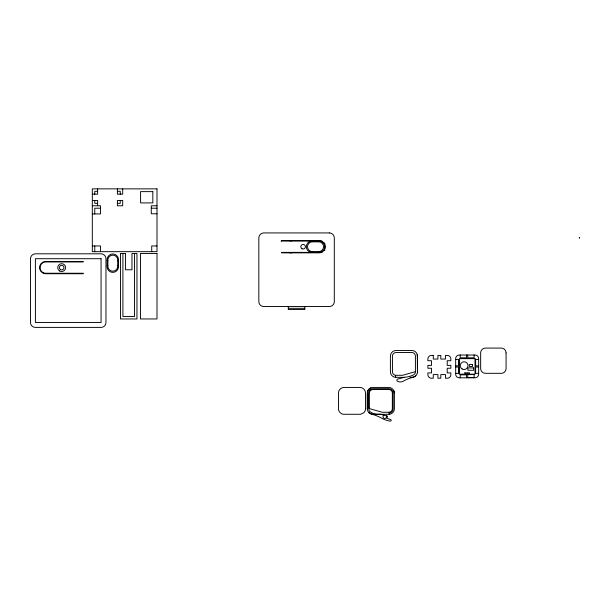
<?xml version="1.0" encoding="UTF-8"?>
<svg xmlns="http://www.w3.org/2000/svg" width="610" height="610" viewBox="0 0 610 610"><rect width="100%" height="100%" fill="white"/><g stroke="black" fill="none" stroke-linecap="round" stroke-linejoin="round"><path stroke-width="0.91" d="M367.357 409.356L367.327 393.137A5.627 5.627 0 0 1 373.015 387.441L388.715 387.441A5.665 5.665 0 0 1 394.388 393.114L394.388 408.601A5.589 5.589 0 0 1 389.424 414.281L373.877 414.312M417.431 372.405L417.278 354.707L417.415 355.439M367.327 408.692L367.327 393.137M313.136 251.633L312.777 252.372A5.696 5.696 0 0 1 306.327 246.73A5.696 5.696 0 0 1 312.777 241.08L313.136 241.819L317.94 241.819A4.956 4.956 0 0 1 323.552 246.73A4.956 4.956 0 0 1 317.94 251.633L313.136 251.633A4.956 4.956 0 0 1 307.524 246.73A4.956 4.956 0 0 1 313.136 241.819M317.94 241.819L318.298 241.08A5.696 5.696 0 0 1 324.749 246.73A5.696 5.696 0 0 1 318.298 252.372L317.94 251.633M367.746 390.949L368.981 389.096L370.834 387.861M415.174 376.294L415.822 375.729M383.781 415.158L383.53 415.357A1.838 1.838 0 0 0 384.353 418.429A1.838 1.838 0 0 0 386.603 416.18L386.481 415.883M107.162 265.922L107.162 260.409A5.696 5.696 0 0 1 112.804 253.958A5.696 5.696 0 0 1 118.447 260.409L118.447 265.922A5.696 5.696 0 0 1 112.804 272.38A5.696 5.696 0 0 1 107.162 265.922L107.894 265.563L107.894 260.767A4.956 4.956 0 0 1 112.804 255.155A4.956 4.956 0 0 1 117.715 260.767L117.715 265.563A4.956 4.956 0 0 1 112.804 271.183A4.956 4.956 0 0 1 107.894 265.563M117.715 260.767L118.447 260.409M414.205 376.797L413.237 377.193A40.138 40.138 0 0 0 403.317 381.166A6.115 6.115 0 0 1 397.293 381.166A1.418 1.418 0 0 1 397.293 379.206L404.804 377.193A21.846 21.846 0 0 0 412.574 375.31L414.022 374.593A3.553 3.553 0 0 0 415.418 371.696L415.418 356.164A3.591 3.591 0 0 0 411.788 352.534L396.073 352.534A3.629 3.629 0 0 0 392.443 356.164L392.443 371.696A3.553 3.553 0 0 0 395.593 375.295L395.593 377.338M389.195 413.176L390.423 412.779A4.369 4.369 0 0 0 393.137 409.218L393.16 393.114A4.445 4.445 0 0 0 388.715 388.669L373.007 388.669A4.407 4.407 0 0 0 368.554 393.122L368.554 407.892M415.418 371.65L402.493 375.31L395.593 375.295M473.413 377.75L459.299 377.811A3.553 3.553 0 0 1 455.678 374.182L455.678 358.649A3.629 3.629 0 0 1 459.299 355.02L475.022 355.02A3.591 3.591 0 0 1 478.652 358.649L478.652 374.182A3.553 3.553 0 0 1 475.022 377.811L473.253 377.811M368.966 412.68L371.551 414.152A40.138 40.138 0 0 1 381.471 418.117A25.155 25.155 0 0 0 385.779 420.046L386.526 420.29A25.155 25.155 0 0 0 390.369 421.136A0.801 0.801 0 0 0 390.644 419.573L386.892 418.414L387.495 416.157L379.984 414.144A13.862 13.862 0 0 1 370.125 411.78A2.852 2.852 0 0 1 369.37 407.892L369.37 393.114A3.591 3.591 0 0 1 373 389.485L388.715 389.485A3.629 3.629 0 0 1 392.344 393.114L392.344 408.647A3.553 3.553 0 0 1 389.195 412.253L382.295 412.261L369.37 408.601M97.623 191.311L94.763 191.311L94.763 194.171M117.387 191.311L120.246 191.311L120.246 194.171M92.316 194.171L97.623 194.171L97.623 188.864M92.316 200.461L97.623 200.461L97.623 205.768M97.623 203.321L94.763 203.321L94.763 200.461M117.387 203.321L120.246 203.321L120.246 200.461M92.316 205.768L100.482 205.768L100.482 213.935L92.316 213.935M156.999 205.768L151.28 205.768L151.28 213.767L156.999 213.767M100.482 208.216L94.763 208.216L94.763 213.935M151.28 208.216L156.999 208.216M579.332 237.511L579.5 238.167L579.363 237.511M289.3 240.767L292.159 240.767M281.058 241.019L321.92 241.08M92.316 245.952L100.482 245.952L100.482 251.671M156.999 245.952L151.722 245.952L151.722 251.671M321.92 252.372L281.53 252.372L281.53 252.86L319.983 252.845A6.191 6.191 0 0 0 319.983 240.607L281.53 240.592L281.53 241.08M289.3 252.776L292.159 252.776M288.309 308.309L304.809 308.309M460.946 358.238L465.849 358.238M468.48 358.238L473.375 358.238M455.678 359.465L458.682 359.465L458.682 365.84L455.678 365.84M478.652 359.465L475.647 359.465L475.647 365.84L478.652 365.84M455.678 366.999L458.682 366.999L458.682 373.366L455.678 373.366M478.652 366.999L475.647 366.999L475.647 373.366L478.652 373.366M460.946 374.593L465.849 374.593M404.438 377.361L395.364 377.323A5.589 5.589 0 0 1 390.4 371.65L390.4 356.156A5.665 5.665 0 0 1 396.073 350.491L411.773 350.491A5.627 5.627 0 0 1 417.461 356.179L417.461 371.742M409.989 377.361L413.237 377.193A5.589 5.589 0 0 0 417.461 371.65M367.327 407.892L369.37 407.892M372.946 414.312L371.551 414.152A5.589 5.589 0 0 1 367.327 408.601M107.162 260.409L107.894 260.767M117.715 265.563L118.447 265.922M393.953 390.941L394.388 393.114M475.434 360.197L475.434 365.1M475.434 367.731L475.434 372.634M474.115 355.02L474.115 358.032L467.74 358.032L467.74 355.02M466.581 355.02L466.581 358.032L460.214 358.032L460.214 355.02M466.581 377.811L466.581 374.807L460.214 374.807L460.214 377.811M458.895 360.197L458.895 365.1M458.895 367.731L458.895 372.634M389.195 412.253L389.195 414.289M324.749 242.963L324.749 250.489M304.809 306.517L304.809 309.537L288.309 309.537L288.309 306.517M134.505 253.455L134.505 316.506L122.907 316.506L122.907 253.455M122.694 188.864L122.694 194.171L117.387 194.171L117.387 188.864M94.763 245.952L94.763 251.671M30.5 258.632L30.5 322.454A4.857 4.857 0 0 0 35.441 327.395L101.039 327.395A4.88 4.88 0 0 0 105.965 322.469L105.965 258.564A5.048 5.048 0 0 0 101.207 253.806L35.327 253.806A4.979 4.979 0 0 0 30.5 258.632M506.071 352.946L506.071 368.44A4.773 4.773 0 0 1 501.199 373.32L485.529 373.32A4.773 4.773 0 0 1 480.649 368.44L480.649 352.931A4.849 4.849 0 0 1 485.499 348.081L501.207 348.081A4.811 4.811 0 0 1 506.071 352.946M365.512 408.692L365.481 409.356A5.597 5.597 0 0 1 363.88 412.68L360.548 414.281L343.415 414.281A5.589 5.589 0 0 1 338.458 408.601L338.451 393.114A5.665 5.665 0 0 1 344.124 387.441L359.824 387.441A5.627 5.627 0 0 1 365.512 393.137L365.512 408.692M464.805 372.931C465.3 374.494 466.017 371.833 464.805 372.931M466.772 372.931C467.268 374.494 467.984 371.833 466.772 372.931M468.732 372.931C469.235 374.494 469.944 371.833 468.732 372.931M474.077 374.517L467.71 374.662L467.779 377.674L474.145 377.521L474.077 374.517M46.505 261.469L44.82 261.484A6.191 6.191 0 0 0 44.82 273.722L83.273 273.738L83.273 273.25L46.505 273.25A5.696 5.696 0 0 1 40.054 267.607A5.696 5.696 0 0 1 46.505 261.957L83.273 261.957L83.273 261.469L46.505 261.469M156.999 188.864L92.316 188.864L92.316 251.671L156.999 251.671L156.999 188.864M152.828 191.624L140.582 191.624L140.582 202.916L152.828 202.916L152.828 191.624M122.694 200.461L117.387 200.461L117.387 205.768L122.694 205.768L122.694 200.461M329.476 232.929L263.596 232.929A5.048 5.048 0 0 0 258.838 237.686L258.838 301.592A4.88 4.88 0 0 0 263.764 306.517L329.362 306.517A4.857 4.857 0 0 0 334.303 301.576L334.303 237.755A4.979 4.979 0 0 0 329.476 232.929M125.439 253.455L120.46 253.455L120.46 318.954L136.953 318.954L136.953 253.455L131.974 253.455L131.974 269.788L125.439 269.788L125.439 253.455M156.999 253.455L140.498 253.455L140.498 318.954L156.999 318.954L156.999 253.455M101.062 258.709L35.403 258.709L35.403 322.492L101.062 322.492L101.062 258.709M433.275 355.424L431.499 355.424A3.629 3.629 0 0 0 427.877 359.054L427.877 360.731L431.499 360.731L431.499 365.382L427.877 365.382L427.877 368.257L431.499 368.257L431.499 372.908L427.877 372.908L427.877 374.586A3.553 3.553 0 0 0 431.499 378.215L433.275 378.215L433.275 374.586L437.927 374.586L437.927 378.215L440.801 378.215L440.801 374.586L445.452 374.586L445.452 378.215L447.221 378.215A3.553 3.553 0 0 0 450.851 374.586L450.851 372.908L447.221 372.908L447.221 368.257L450.851 368.257L450.851 365.382L447.221 365.382L447.221 360.731L450.851 360.731L450.851 359.054A3.591 3.591 0 0 0 447.221 355.424L445.452 355.424L445.452 359.054L440.801 359.054L440.801 355.424L437.927 355.424L437.927 359.054L433.275 359.054L433.275 355.424M475.022 358.649L459.299 358.649L459.299 374.182L475.022 374.182L475.022 358.649M472.506 364.475L469.326 364.475L469.326 366.45L472.506 366.45L472.506 364.475M473.612 367.906L467.9 367.906L467.9 370.278L473.612 370.278L473.612 367.906M60.527 269.582A2.287 2.287 0 0 0 63.958 267.607A2.287 2.287 0 0 0 60.527 265.625A2.287 2.287 0 0 0 60.527 269.582M59.711 271A3.919 3.919 0 0 0 65.59 267.607A3.919 3.919 0 0 0 59.711 264.206A3.919 3.919 0 0 0 59.711 271M301.988 248.705A2.287 2.287 0 0 0 305.419 246.73A2.287 2.287 0 0 0 301.988 244.747A2.287 2.287 0 0 0 301.988 248.705M462.166 369.004A3.881 3.881 0 0 0 467.984 365.649A3.881 3.881 0 0 0 462.166 362.287A3.881 3.881 0 0 0 462.166 369.004"/></g></svg>
